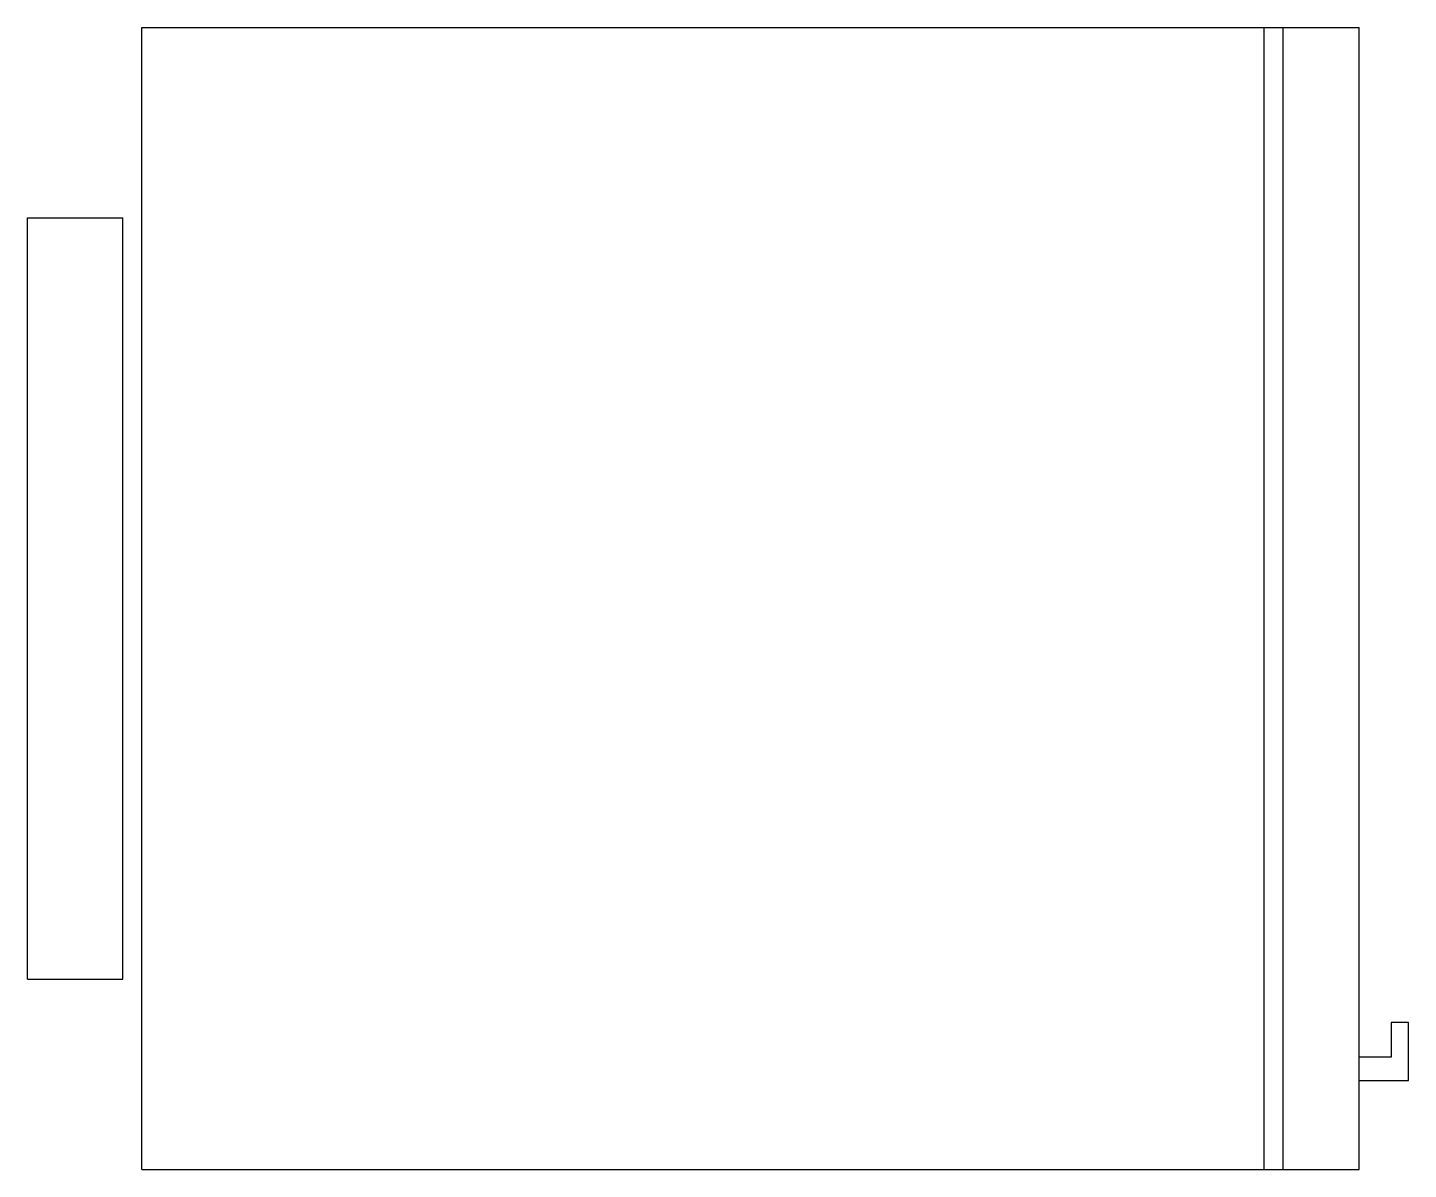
# Model space of a CAD drawing. Header units: metres. Extents: x 0.02 to 0.746, y -0.3 to 0.3.
import ezdxf

# ---------------------------------------------------------------- set-up
doc = ezdxf.new("R2010")
doc.units = ezdxf.units.M
doc.header["$MEASUREMENT"] = 0
doc.layers.get('0').update_dxf_attribs({"linetype": 'CONTINUOUS'})

msp = doc.modelspace()

# ---------------------------------------------------------------- linework, layer by layer
for p, q in [((0.08, -0.3), (0.08, 0.3)), ((0.08, 0.3), (0.72, 0.3)), ((0.67, -0.3), (0.67, 0.3)), ((0.68, -0.3), (0.68, 0.3)), ((0.72, -0.3), (0.72, 0.3)), ((0.02, 0.2), (0.07, 0.2)), ((0.02, -0.2), (0.02, 0.2)), ((0.07, -0.2), (0.07, 0.2)), ((0.02, -0.2), (0.07, -0.2)), ((0.73676, -0.22277), (0.73676, -0.24104)), ((0.7459, -0.22277), (0.73676, -0.22277)), ((0.7459, -0.25322), (0.7459, -0.22277)), ((0.73676, -0.24104), (0.72, -0.24104)), ((0.72, -0.25322), (0.7459, -0.25322)), ((0.08, -0.3), (0.72, -0.3))]:
    msp.add_line(p, q)

doc.saveas('drawing.dxf')
